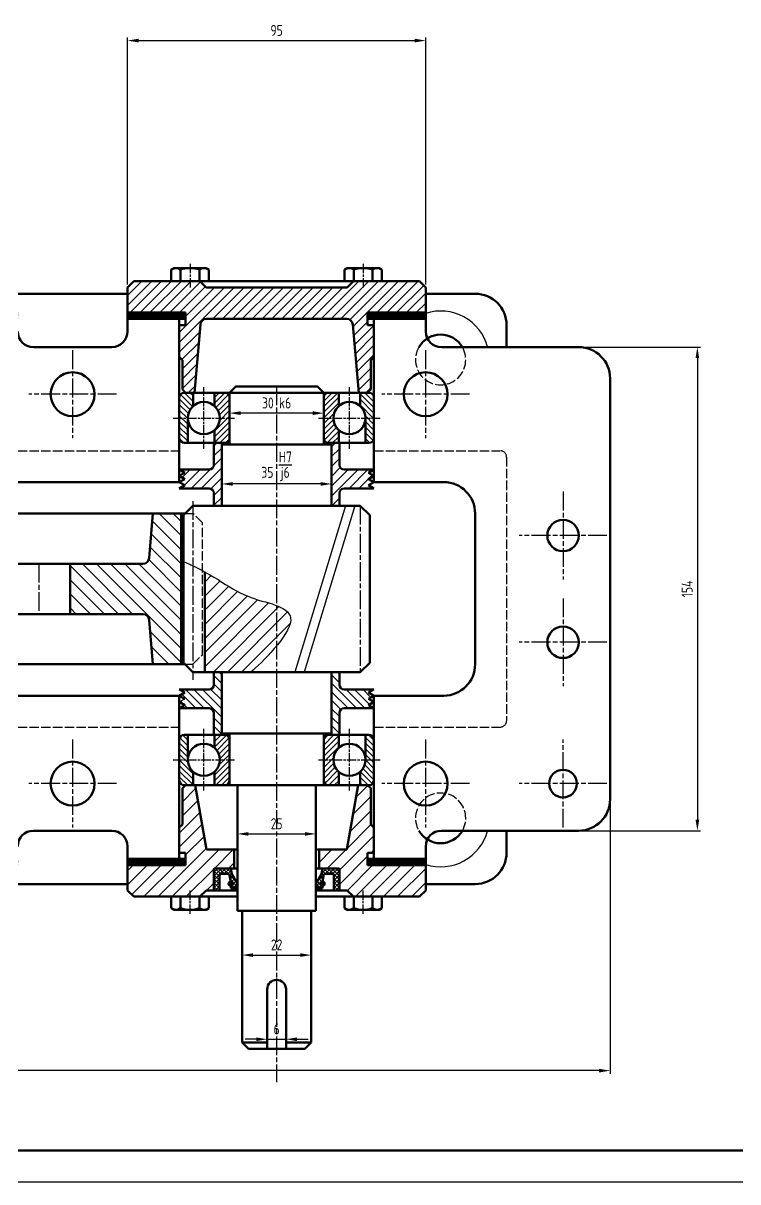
# Model space of a CAD drawing. Header units: millimetres. Extents: x -11122 to -2883, y -3177 to -1688.
# Drawn here: x -9283.4 to -9055.7, y -3176.6 to -2807.6 of the extents above; entities that cross this region are included whole.
import ezdxf

# ---------------------------------------------------------------- set-up
doc = ezdxf.new("R2010")
doc.units = ezdxf.units.MM
doc.header["$LTSCALE"] = 0.5
for name, pattern in [('AM_ISO02W050', [7.5, 6, -1.5]), ('AM_ISO08W050', [18, 12, -1.5, 3, -1.5]), ('AM_ISO08W050x2', [9, 6, -0.75, 1.5, -0.75])]:
    doc.linetypes.add(name, pattern=pattern)
for name, color, linetype, lineweight in [('AM_0', 7, 'Continuous', 50), ('AM_0N', 7, 'Continuous', 50), ('AM_3', 6, 'AM_ISO02W050', 25), ('AM_4', 3, 'Continuous', 25), ('AM_5', 3, 'Continuous', 25), ('AM_7', 4, 'AM_ISO08W050', 25), ('AM_8N', 1, 'Continuous', 25), ('nét chấm gạch', 130, 'AM_ISO08W050x2', 25), ('nét đậm', 7, 'Continuous', 50), ('Đường tâm', 4, 'AM_ISO08W050', 25)]:
    doc.layers.add(name, color=color, linetype=linetype, lineweight=lineweight)
doc.styles.get("Standard").update_dxf_attribs({"font": 'tcvn+7284-2003i.ttf', "width": 0.8, "height": 3.5})
doc.styles.add('TCVN', font='tcvn+7284-2003i.ttf', dxfattribs={"width": 0.8, "height": 3.5})
doc.dimstyles.new('AM_ISO$0', dxfattribs={"dimtxt": 3.5, "dimasz": 3.5, "dimexe": 1, "dimexo": 1, "dimgap": 1.5, "dimtad": 1, "dimdsep": 46, "dimtxsty": 'Standard', "dimcen": 0, "dimclrd": 256, "dimclre": 256, "dimclrt": 130, "dimadec": 0, "dimazin": 2, "dimtp": 0.1, "dimtm": 0.1, "dimtfac": 0.71, "dimtdec": 3, "dimtmove": 0, "dimatfit": 3, "dimfxl": 1, "dimlwd": -1, "dimlwe": -1, "dimarcsym": 1})
pattern_1 = [(45, (-10309.5056, -5506.368), (-2.245064, 2.245064), [])]
pattern_2 = [(135, (-10309.5056, -5506.368), (-0.8980256, -0.8980256), [])]

# ---------------------------------------------------------------- blocks, each defined once
blk = doc.blocks.new('*U35')
at = {"layer": 'nét chấm gạch'}
blk.add_line((0, 1.31), (0, -6.17), dxfattribs=at)
at = {"layer": 'nét đậm'}
for p, q in [((-6, -0.51), (-5.11, 0)), ((0, 0), (-5.11, 0)), ((0, 0), (5.11, 0)), ((6, -0.51), (5.11, 0)), ((-6, -0.51), (-6, -4.2)), ((-3, -0.51), (-3, -4.2)), ((3, -0.51), (3, -4.2)), ((6, -0.51), (6, -4.2)), ((-6, -4.2), (0, -4.2)), ((-2.55, -4.2), (2.55, -4.2)), ((6, -4.2), (0, -4.2))]:
    blk.add_line(p, q, dxfattribs=at)
for centre, radius, start, end in [((0, -9), 9, 90, 109.4712), ((0, -9), 9, 70.5288, 90), ((-4.47, -2.37), 2.37, 51.5018, 120), ((4.47, -2.37), 2.37, 60, 128.4982)]:
    blk.add_arc(centre, radius, start, end, dxfattribs=at)
blk = doc.blocks.new('*U43')
at = {"layer": 'nét chấm gạch'}
blk.add_line((0, 1.31), (0, -6.17), dxfattribs=at)
at = {"layer": 'nét đậm'}
for p, q in [((-6, -0.51), (-5.11, 0)), ((0, 0), (-5.11, 0)), ((0, 0), (5.11, 0)), ((6, -0.51), (5.11, 0)), ((-6, -0.51), (-6, -4.2)), ((-3, -0.51), (-3, -4.2)), ((3, -0.51), (3, -4.2)), ((6, -0.51), (6, -4.2)), ((-6, -4.2), (0, -4.2)), ((-2.55, -4.2), (2.55, -4.2)), ((6, -4.2), (0, -4.2))]:
    blk.add_line(p, q, dxfattribs=at)
for centre, radius, start, end in [((0, -9), 9, 90, 109.4712), ((0, -9), 9, 70.5288, 90), ((-4.47, -2.37), 2.37, 51.5018, 120), ((4.47, -2.37), 2.37, 60, 128.4982)]:
    blk.add_arc(centre, radius, start, end, dxfattribs=at)
blk = doc.blocks.new('*U44')
at = {"layer": 'nét chấm gạch'}
blk.add_line((0, 1.31), (0, -6.17), dxfattribs=at)
at = {"layer": 'nét đậm'}
for p, q in [((-6, -0.51), (-5.11, 0)), ((0, 0), (-5.11, 0)), ((0, 0), (5.11, 0)), ((6, -0.51), (5.11, 0)), ((-6, -0.51), (-6, -4.2)), ((-3, -0.51), (-3, -4.2)), ((3, -0.51), (3, -4.2)), ((6, -0.51), (6, -4.2)), ((-6, -4.2), (0, -4.2)), ((-2.55, -4.2), (2.55, -4.2)), ((6, -4.2), (0, -4.2))]:
    blk.add_line(p, q, dxfattribs=at)
for centre, radius, start, end in [((0, -9), 9, 90, 109.4712), ((0, -9), 9, 70.5288, 90), ((-4.47, -2.37), 2.37, 51.5018, 120), ((4.47, -2.37), 2.37, 60, 128.4982)]:
    blk.add_arc(centre, radius, start, end, dxfattribs=at)
blk = doc.blocks.new('*U36')
at = {"layer": 'nét chấm gạch'}
blk.add_line((0, 1.31), (0, -6.17), dxfattribs=at)
at = {"layer": 'nét đậm'}
for p, q in [((-6, -0.51), (-5.11, 0)), ((0, 0), (-5.11, 0)), ((0, 0), (5.11, 0)), ((6, -0.51), (5.11, 0)), ((-6, -0.51), (-6, -4.2)), ((-3, -0.51), (-3, -4.2)), ((3, -0.51), (3, -4.2)), ((6, -0.51), (6, -4.2)), ((-6, -4.2), (0, -4.2)), ((-2.55, -4.2), (2.55, -4.2)), ((6, -4.2), (0, -4.2))]:
    blk.add_line(p, q, dxfattribs=at)
for centre, radius, start, end in [((0, -9), 9, 90, 109.4712), ((0, -9), 9, 70.5288, 90), ((-4.47, -2.37), 2.37, 51.5018, 120), ((4.47, -2.37), 2.37, 60, 128.4982)]:
    blk.add_arc(centre, radius, start, end, dxfattribs=at)
blk = doc.blocks.new('*D49')
at = {"layer": 'AM_5', "linetype": 'ByBlock', "transparency": 16777216}
for p, q in [((-9105.4, -2910.76), (-9067.6, -2910.76)), ((-9068.6, -2914.26), (-9068.6, -3061.26)), ((-9105.4, -3064.76), (-9067.6, -3064.76))]:
    blk.add_line(p, q, dxfattribs=at)
at = {"layer": 'AM_5', "transparency": 16777216}
for points in [[(-9069.18, -2914.26), (-9068.02, -2914.26), (-9068.6, -2910.76)], [(-9069.18, -3061.26), (-9068.02, -3061.26), (-9068.6, -3064.76)]]:
    blk.add_solid(points, dxfattribs=at)
at = {"layer": 'AM_5', "color": 3, "transparency": 16777216, "insert": (-9071.85, -2987.76), "char_height": 3.5, "attachment_point": 5, "rotation": 90, "style": 'TCVN'}
blk.add_mtext('154', dxfattribs=at)
blk = doc.blocks.new('*D50')
at = {"layer": 'AM_5', "linetype": 'ByBlock', "transparency": 16777216}
for p, q in [((-9554.49, -3055.76), (-9554.49, -3142.18)), ((-9096.4, -3055.76), (-9096.4, -3142.18)), ((-9099.9, -3141.18), (-9550.99, -3141.18))]:
    blk.add_line(p, q, dxfattribs=at)
at = {"layer": 'AM_5', "transparency": 16777216}
for points in [[(-9550.99, -3140.6), (-9550.99, -3141.77), (-9554.49, -3141.18)], [(-9099.9, -3140.6), (-9099.9, -3141.77), (-9096.4, -3141.18)]]:
    blk.add_solid(points, dxfattribs=at)
at = {"layer": 'AM_5', "color": 3, "transparency": 16777216, "insert": (-9325.45, -3137.93), "char_height": 3.5, "attachment_point": 5, "style": 'TCVN'}
blk.add_mtext('458', dxfattribs=at)
blk = doc.blocks.new('*D52')
at = {"layer": 'AM_5', "linetype": 'ByBlock', "transparency": 16777216}
for p, q in [((-9250.15, -2890.76), (-9250.15, -2812.13)), ((-9246.65, -2813.13), (-9158.65, -2813.13)), ((-9155.15, -2890.76), (-9155.15, -2812.13))]:
    blk.add_line(p, q, dxfattribs=at)
at = {"layer": 'AM_5', "transparency": 16777216}
for points in [[(-9246.65, -2812.54), (-9246.65, -2813.71), (-9250.15, -2813.13)], [(-9158.65, -2812.54), (-9158.65, -2813.71), (-9155.15, -2813.13)]]:
    blk.add_solid(points, dxfattribs=at)
at = {"layer": 'AM_5', "color": 3, "transparency": 16777216, "insert": (-9202.65, -2809.88), "char_height": 3.5, "attachment_point": 5, "style": 'TCVN'}
blk.add_mtext('95', dxfattribs=at)
blk = doc.blocks.new('*D67')
at = {"layer": 'AM_5', "linetype": 'ByBlock', "transparency": 16777216}
for p, q in [((-9217.65, -2931.51), (-9217.65, -2930.78)), ((-9191.15, -2931.78), (-9214.15, -2931.78)), ((-9187.65, -2931.51), (-9187.65, -2930.78))]:
    blk.add_line(p, q, dxfattribs=at)
at = {"layer": 'AM_5', "transparency": 16777216}
for points in [[(-9214.15, -2931.19), (-9214.15, -2932.36), (-9217.65, -2931.78)], [(-9191.15, -2931.19), (-9191.15, -2932.36), (-9187.65, -2931.78)]]:
    blk.add_solid(points, dxfattribs=at)
at = {"layer": 'AM_5', "color": 3, "transparency": 16777216, "insert": (-9202.65, -2928.53), "char_height": 3.5, "attachment_point": 5, "style": 'TCVN'}
blk.add_mtext('30{}{\\C130; k6}', dxfattribs=at)
blk = doc.blocks.new('*D68')
at = {"layer": 'AM_5', "linetype": 'ByBlock', "transparency": 16777216}
for p, q in [((-9220.15, -2952.26), (-9220.15, -2955.33)), ((-9188.65, -2954.33), (-9216.65, -2954.33)), ((-9185.15, -2952.26), (-9185.15, -2955.33))]:
    blk.add_line(p, q, dxfattribs=at)
at = {"layer": 'AM_5', "transparency": 16777216}
for points in [[(-9216.65, -2953.74), (-9216.65, -2954.91), (-9220.15, -2954.33)], [(-9188.65, -2953.74), (-9188.65, -2954.91), (-9185.15, -2954.33)]]:
    blk.add_solid(points, dxfattribs=at)
at = {"layer": 'AM_5', "color": 3, "transparency": 16777216, "insert": (-9202.65, -2948.19), "char_height": 3.5, "attachment_point": 5, "style": 'TCVN'}
blk.add_mtext('35{}{\\C130; \\SH7/j6;}', dxfattribs=at)
blk = doc.blocks.new('*D69')
at = {"layer": 'AM_5', "linetype": 'ByBlock', "transparency": 16777216}
for p, q in [((-9211.65, -3065.79), (-9193.65, -3065.79)), ((-9215.15, -3066.63), (-9215.15, -3066.79)), ((-9190.15, -3066.63), (-9190.15, -3066.79))]:
    blk.add_line(p, q, dxfattribs=at)
at = {"layer": 'AM_5', "transparency": 16777216}
for points in [[(-9211.65, -3065.21), (-9211.65, -3066.37), (-9215.15, -3065.79)], [(-9193.65, -3065.21), (-9193.65, -3066.37), (-9190.15, -3065.79)]]:
    blk.add_solid(points, dxfattribs=at)
at = {"layer": 'AM_5', "color": 3, "transparency": 16777216, "insert": (-9202.65, -3062.54), "char_height": 3.5, "attachment_point": 5, "style": 'TCVN'}
blk.add_mtext('\\A1;25', dxfattribs=at)
blk = doc.blocks.new('*D70')
at = {"layer": 'AM_5', "linetype": 'ByBlock', "transparency": 16777216}
for p, q in [((-9213.65, -3106.08), (-9213.65, -3103.38)), ((-9210.15, -3104.38), (-9195.15, -3104.38)), ((-9191.65, -3106.08), (-9191.65, -3103.38))]:
    blk.add_line(p, q, dxfattribs=at)
at = {"layer": 'AM_5', "transparency": 16777216}
for points in [[(-9210.15, -3103.8), (-9210.15, -3104.97), (-9213.65, -3104.38)], [(-9195.15, -3103.8), (-9195.15, -3104.97), (-9191.65, -3104.38)]]:
    blk.add_solid(points, dxfattribs=at)
at = {"layer": 'AM_5', "color": 3, "transparency": 16777216, "insert": (-9202.65, -3101.13), "char_height": 3.5, "attachment_point": 5, "style": 'TCVN'}
blk.add_mtext('22', dxfattribs=at)
blk = doc.blocks.new('*D71')
at = {"layer": 'AM_5', "linetype": 'ByBlock', "transparency": 16777216}
for p, q in [((-9205.65, -3125.76), (-9205.65, -3132.18)), ((-9199.65, -3125.76), (-9199.65, -3132.18)), ((-9209.15, -3131.18), (-9212.65, -3131.18)), ((-9205.65, -3131.18), (-9199.65, -3131.18)), ((-9196.15, -3131.18), (-9192.65, -3131.18))]:
    blk.add_line(p, q, dxfattribs=at)
at = {"layer": 'AM_5', "transparency": 16777216}
for points in [[(-9209.15, -3130.6), (-9209.15, -3131.77), (-9205.65, -3131.18)], [(-9196.15, -3130.6), (-9196.15, -3131.77), (-9199.65, -3131.18)]]:
    blk.add_solid(points, dxfattribs=at)
at = {"layer": 'AM_5', "color": 3, "transparency": 16777216, "insert": (-9202.65, -3127.93), "char_height": 3.5, "attachment_point": 5, "style": 'TCVN'}
blk.add_mtext('6', dxfattribs=at)

msp = doc.modelspace()

# ---------------------------------------------------------------- hatches: boundary and pattern name
at = {"layer": 'AM_7'}
h = msp.add_hatch(dxfattribs=at)
h.set_pattern_fill('ANSI31', color=256, scale=0.7)
h.set_pattern_definition([(45, (-10309.5056, -5506.368), (-1.5715448, 1.5715448), [])])
h.paths.add_polyline_path([(-9220.15, -2941.26), (-9222.65, -2941.26), (-9222.65, -2948.26, -0.414214), (-9224.15, -2949.76), (-9233.65, -2949.76), (-9231.92, -2950.76), (-9233.65, -2951.76), (-9231.92, -2952.76), (-9233.65, -2953.76), (-9231.92, -2954.76), (-9233.65, -2955.76), (-9224.15, -2955.76, -0.414214), (-9222.65, -2957.26), (-9222.65, -2961.26), (-9220.15, -2961.26)])
h.paths.add_polyline_path([(-9171.65, -2951.76), (-9173.39, -2950.76), (-9171.65, -2949.76), (-9181.15, -2949.76, -0.414214), (-9182.65, -2948.26), (-9182.65, -2941.26), (-9185.15, -2941.26), (-9185.15, -2961.26), (-9182.65, -2961.26), (-9182.65, -2957.26, -0.414214), (-9181.15, -2955.76), (-9171.65, -2955.76), (-9173.39, -2954.76), (-9171.65, -2953.76), (-9173.39, -2952.76)])
h.paths.add_polyline_path([(-9172.65, -2914.88), (-9171.65, -2913.88), (-9171.65, -2903.76), (-9173.65, -2903.76), (-9173.65, -2899.76), (-9155.15, -2899.76), (-9155.15, -2891.76), (-9157.15, -2889.76), (-9178.15, -2889.76), (-9180.15, -2891.76), (-9225.15, -2891.76), (-9227.15, -2889.76), (-9248.15, -2889.76), (-9250.15, -2891.76), (-9250.15, -2899.76), (-9231.65, -2899.76), (-9231.65, -2903.76), (-9233.65, -2903.76), (-9233.65, -2913.88), (-9232.65, -2914.88), (-9232.65, -2924.26), (-9231.65, -2925.26), (-9228.84, -2925.26), (-9226.95, -2903.58, -0.388879), (-9224.96, -2901.76), (-9180.35, -2901.76, -0.388879), (-9178.36, -2903.58), (-9176.47, -2925.26), (-9173.65, -2925.26), (-9172.65, -2924.26)])
h = msp.add_hatch(dxfattribs=at)
h.set_pattern_fill('ANSI37', color=256, scale=0.1)
h.set_pattern_definition([(45, (-9607.3794, -3672.39348), (-0.2245064, 0.2245064), []), (135, (-9607.3794, -3672.39348), (-0.2245064, -0.2245064), [])])
h.paths.add_polyline_path([(-9440.15, -3075.76), (-9417.65, -3075.76), (-9417.65, -3073.76), (-9440.15, -3073.76)])
h.paths.add_polyline_path([(-9417.65, -3075.76), (-9415.65, -3075.76), (-9415.65, -3073.76), (-9417.65, -3073.76)])
h.paths.add_polyline_path([(-9307.65, -3075.76), (-9285.15, -3075.76), (-9285.15, -3073.76), (-9307.65, -3073.76)])
h.paths.add_polyline_path([(-9309.65, -3075.76), (-9307.65, -3075.76), (-9307.65, -3073.76), (-9309.65, -3073.76)])
h.paths.add_polyline_path([(-9171.65, -3075.76), (-9155.15, -3075.76), (-9155.15, -3073.76), (-9171.65, -3073.76)])
h.paths.add_polyline_path([(-9173.65, -3075.76), (-9171.65, -3075.76), (-9171.65, -3073.76), (-9173.65, -3073.76)])
h.paths.add_polyline_path([(-9250.15, -3075.76), (-9233.65, -3075.76), (-9233.65, -3073.76), (-9250.15, -3073.76)])
h.paths.add_polyline_path([(-9233.65, -3075.76), (-9231.65, -3075.76), (-9231.65, -3073.76), (-9233.65, -3073.76)])
h.paths.add_polyline_path([(-9173.65, -2901.76), (-9155.15, -2901.76), (-9155.15, -2899.76), (-9173.65, -2899.76)])
h.paths.add_polyline_path([(-9250.15, -2901.76), (-9231.65, -2901.76), (-9231.65, -2899.76), (-9250.15, -2899.76)])
h.paths.add_polyline_path([(-9440.15, -2901.76), (-9417.65, -2901.76), (-9417.65, -2899.76), (-9440.15, -2899.76)])
h.paths.add_polyline_path([(-9417.65, -2901.76), (-9415.65, -2901.76), (-9415.65, -2899.76), (-9417.65, -2899.76)])
h.paths.add_polyline_path([(-9309.65, -2901.76), (-9307.65, -2901.76), (-9307.65, -2899.76), (-9309.65, -2899.76)])
h.paths.add_polyline_path([(-9307.65, -2901.76), (-9285.15, -2901.76), (-9285.15, -2899.76), (-9307.65, -2899.76)])
at = {"layer": 'AM_7', "lineweight": 25}
h = msp.add_hatch(dxfattribs=at)
h.set_pattern_fill('ANSI31', color=256, scale=0.4, angle=90)
h.set_pattern_definition(pattern_2)
h.paths.add_polyline_path([(-9171.65, -2926.76, 0.414214), (-9173.15, -2925.26), (-9176.06, -2925.26), (-9176.06, -2929.51, -0.2145), (-9174.34, -2933.34), (-9174.34, -2941.26), (-9173.15, -2941.26, 0.414214), (-9171.65, -2939.76)])
h.paths.add_polyline_path([(-9229.25, -2929.51), (-9229.25, -2925.26), (-9231.65, -2925.26), (-9232.15, -2925.26, 0.414214), (-9233.65, -2926.76), (-9233.65, -2939.76, 0.414214), (-9232.15, -2941.26), (-9230.97, -2941.26), (-9230.97, -2933.34, -0.2145)])
h = msp.add_hatch(dxfattribs=at)
h.set_pattern_fill('ANSI31', color=256, scale=0.4)
h.set_pattern_definition([(45, (-10309.5056, -5506.368), (-0.8980256, 0.8980256), [])])
h.paths.add_polyline_path([(-9217.65, -2926.76, 0.414214), (-9219.15, -2925.26), (-9222.45, -2925.26), (-9222.45, -2929.51, -0.2145), (-9220.73, -2933.34, -0.2145), (-9222.45, -2937.17), (-9222.45, -2941.26), (-9219.15, -2941.26, 0.414214), (-9217.65, -2939.76)])
h.paths.add_polyline_path([(-9182.85, -2925.26), (-9186.15, -2925.26, 0.414214), (-9187.65, -2926.76), (-9187.65, -2939.76, 0.414214), (-9186.15, -2941.26), (-9182.85, -2941.26), (-9182.85, -2937.17, -0.2145), (-9184.58, -2933.34, -0.2145), (-9182.85, -2929.51)])
h.paths.add_polyline_path([(-9182.85, -3038.34), (-9182.85, -3034.26), (-9186.15, -3034.26, 0.414214), (-9187.65, -3035.76), (-9187.65, -3048.76, 0.414214), (-9186.15, -3050.26), (-9182.85, -3050.26), (-9182.85, -3046, -0.2145), (-9184.58, -3042.17, -0.2145)])
h.paths.add_polyline_path([(-9222.45, -3034.26), (-9222.45, -3038.34, -0.2145), (-9220.73, -3042.17, -0.2145), (-9222.45, -3046), (-9222.45, -3050.26), (-9219.15, -3050.26, 0.414214), (-9217.65, -3048.76), (-9217.65, -3035.76, 0.414214), (-9219.15, -3034.26)])
at = {"layer": 'AM_7'}
h = msp.add_hatch(dxfattribs=at)
h.set_pattern_fill('ANSI31', color=256, angle=270)
h.set_pattern_definition([(315, (-9507.4938, -5543.1216), (2.245064, 2.245064), [])])
h.paths.add_polyline_path([(-9288.44, -2979.76), (-9311.58, -2979.76, -0.388879), (-9313.57, -2977.93), (-9314.65, -2965.58, 0.388879), (-9316.65, -2963.76), (-9330.65, -2963.76), (-9332.65, -2965.76), (-9332.65, -3009.76), (-9330.65, -3011.76), (-9325.15, -3011.76), (-9316.65, -3011.76, 0.388879), (-9314.65, -3009.93), (-9313.57, -2997.58, -0.388879), (-9311.58, -2995.76), (-9288.44, -2995.76)])
h.paths.add_polyline_path([(-9233.07, -2963.76), (-9242.07, -2963.76), (-9243.31, -2977.93, -0.388879), (-9245.3, -2979.76), (-9268.44, -2979.76), (-9268.44, -2995.76), (-9245.3, -2995.76, -0.388879), (-9243.31, -2997.58), (-9242.07, -3011.76), (-9233.07, -3011.76)])
h.paths.add_polyline_path([(-9392.65, -2965.76), (-9394.65, -2963.76), (-9397.65, -2963.76), (-9408.66, -2963.76, 0.388879), (-9410.65, -2965.58), (-9411.74, -2977.93, -0.388879), (-9413.73, -2979.76), (-9436.87, -2979.76), (-9436.87, -2995.76), (-9413.73, -2995.76, -0.388879), (-9411.74, -2997.58), (-9410.65, -3009.93, 0.388879), (-9408.66, -3011.76), (-9394.65, -3011.76), (-9392.65, -3009.76)])
h.paths.add_polyline_path([(-9487.24, -2963.76), (-9492.24, -2963.76), (-9492.24, -3011.76), (-9483.24, -3011.76), (-9482, -2997.58, -0.388879), (-9480.01, -2995.76), (-9477.45, -2995.76)])
h.paths.add_polyline_path([(-9456.87, -2979.76), (-9479.35, -2979.76), (-9474.45, -2995.76), (-9456.87, -2995.76)])
h.paths.add_polyline_path([(-9479.35, -2979.76), (-9480.01, -2979.76, -0.388879), (-9482, -2977.93), (-9482.84, -2968.34), (-9484.24, -2963.76), (-9487.24, -2963.76), (-9477.45, -2995.76), (-9474.45, -2995.76)])
h = msp.add_hatch(dxfattribs=at)
h.set_pattern_fill('ANSI31', color=256)
h.set_pattern_definition(pattern_1)
edge = h.paths.add_edge_path()
edge.add_line((-9225.57, -3014.26), (-9210.86, -3014.26))
edge.add_spline(control_points=[(-9210.86, -3014.26), (-9207.49, -3011.41), (-9190.1, -2994.24), (-9212.38, -2991.71), (-9219.52, -2985.64), (-9225.57, -2982.33)], knot_values=[4.621119, 4.621119, 4.621119, 4.621119, 19.822603, 34.099516, 48.466243, 48.466243, 48.466243, 48.466243], degree=3, periodic=0)
edge.add_line((-9225.57, -2982.33), (-9225.57, -3014.26))
at = {"layer": 'AM_7', "lineweight": 25}
h = msp.add_hatch(dxfattribs=at)
h.set_pattern_fill('ANSI31', color=256, scale=0.6, angle=90)
h.set_pattern_definition([(135, (-9507.4938, -5543.1216), (-1.3470384, -1.3470384), [])])
h.paths.add_polyline_path([(-9224.15, -3019.76, 0.414214), (-9222.65, -3018.26), (-9222.65, -3014.26), (-9220.15, -3014.26), (-9220.15, -3034.26), (-9222.65, -3034.26), (-9222.65, -3027.26, 0.414214), (-9224.15, -3025.76), (-9233.65, -3025.76), (-9231.92, -3024.76), (-9233.65, -3023.76), (-9231.92, -3022.76), (-9233.65, -3021.76), (-9231.92, -3020.76), (-9233.65, -3019.76)])
h.paths.add_polyline_path([(-9181.15, -3025.76, 0.414214), (-9182.65, -3027.26), (-9182.65, -3034.26), (-9185.15, -3034.26), (-9185.15, -3014.26), (-9182.65, -3014.26), (-9182.65, -3018.26, 0.414214), (-9181.15, -3019.76), (-9171.65, -3019.76), (-9173.39, -3020.76), (-9171.65, -3021.76), (-9173.39, -3022.76), (-9171.65, -3023.76), (-9173.39, -3024.76), (-9171.65, -3025.76)])
h = msp.add_hatch(dxfattribs=at)
h.set_pattern_fill('ANSI31', color=256, scale=0.4, angle=90)
h.set_pattern_definition(pattern_2)
h.paths.add_polyline_path([(-9230.97, -3042.17), (-9230.97, -3034.26), (-9232.15, -3034.26, 0.414214), (-9233.65, -3035.76), (-9233.65, -3048.76, 0.414214), (-9232.15, -3050.26), (-9229.25, -3050.26), (-9229.25, -3046, -0.2145)])
h.paths.add_polyline_path([(-9171.65, -3035.76, 0.414214), (-9173.15, -3034.26), (-9174.34, -3034.26), (-9174.34, -3042.17, -0.2145), (-9176.06, -3046), (-9176.06, -3050.26), (-9173.65, -3050.26), (-9173.15, -3050.26, 0.414214), (-9171.65, -3048.76)])
h = msp.add_hatch(dxfattribs=at)
h.set_pattern_fill('ANSI31', color=256)
h.set_pattern_definition(pattern_1)
h.paths.add_polyline_path([(-9222.65, -3076.76), (-9216.15, -3076.76), (-9216.15, -3070.76), (-9225.04, -3070.76), (-9228.65, -3050.26), (-9231.65, -3050.26), (-9232.65, -3051.26), (-9232.65, -3062.76), (-9233.65, -3063.76), (-9233.65, -3071.76), (-9231.65, -3071.76), (-9231.65, -3075.76), (-9250.15, -3075.76), (-9250.15, -3083.76), (-9248.15, -3085.76), (-9227.15, -3085.76), (-9225.15, -3083.76), (-9222.65, -3083.76)])
h.paths.add_polyline_path([(-9182.65, -3076.76), (-9182.65, -3083.76), (-9180.15, -3083.76), (-9178.15, -3085.76), (-9175.08, -3085.76), (-9169.08, -3085.76), (-9157.15, -3085.76), (-9155.15, -3083.76), (-9155.15, -3075.76), (-9173.65, -3075.76), (-9173.65, -3071.76), (-9171.65, -3071.76), (-9171.65, -3063.76), (-9172.65, -3062.76), (-9172.65, -3051.26), (-9173.65, -3050.26), (-9176.65, -3050.26), (-9180.27, -3070.76), (-9189.15, -3070.76), (-9189.15, -3076.76)])

# ---------------------------------------------------------------- linework, layer by layer
for p, q in [((-9220.15, -2941.26), (-9220.15, -2961.26)), ((-9187.65, -2941.26), (-9182.65, -2941.26)), ((-9185.15, -2941.26), (-9185.15, -2961.26)), ((-9222.65, -2961.26), (-9222.65, -2961.26)), ((-9222.65, -2961.26), (-9182.65, -2961.26)), ((-9182.65, -2961.26), (-9182.65, -2961.26)), ((-9314.81, -3011.76), (-9231.82, -3011.76)), ((-9222.65, -3014.26), (-9222.65, -3014.26)), ((-9182.65, -3014.26), (-9222.65, -3014.26)), ((-9220.15, -3034.26), (-9220.15, -3014.26)), ((-9185.15, -3034.26), (-9185.15, -3014.26)), ((-9182.65, -3014.26), (-9182.65, -3014.26)), ((-9233.65, -3023.76), (-9231.92, -3022.76)), ((-9217.65, -3034.26), (-9222.65, -3034.26)), ((-9182.65, -3034.26), (-9187.65, -3034.26)), ((-9201.65, -3050.26), (-9199.12, -3050.26)), ((-9231.65, -3073.76), (-9250.15, -3073.76)), ((-9215.15, -3070.76), (-9215.15, -3073.76)), ((-9173.65, -3073.76), (-9155.15, -3073.76))]:
    msp.add_line(p, q)
at = {"layer": 'AM_0'}
for p, q in [((-9250.15, -2891.76), (-9248.15, -2889.76)), ((-9250.15, -2891.76), (-9250.15, -2901.76)), ((-9248.15, -2889.76), (-9157.15, -2889.76)), ((-9227.15, -2889.76), (-9225.15, -2891.76)), ((-9225.15, -2891.76), (-9180.15, -2891.76)), ((-9178.15, -2889.76), (-9180.15, -2891.76)), ((-9155.15, -2891.76), (-9157.15, -2889.76)), ((-9155.15, -2891.76), (-9155.15, -2901.76)), ((-9285.15, -2893.76), (-9250.15, -2893.76)), ((-9155.15, -2893.76), (-9139.4, -2893.76)), ((-9250.15, -2899.76), (-9231.65, -2899.76)), ((-9231.65, -2899.76), (-9231.65, -2903.76)), ((-9155.15, -2899.76), (-9173.65, -2899.76)), ((-9173.65, -2899.76), (-9173.65, -2903.76)), ((-9250.15, -2901.76), (-9250.15, -2905.76)), ((-9231.65, -2901.76), (-9250.15, -2901.76)), ((-9250.15, -2901.76), (-9231.65, -2901.76)), ((-9233.65, -2953.76), (-9233.65, -2901.76)), ((-9233.65, -2901.76), (-9233.65, -2913.88)), ((-9231.65, -2903.76), (-9233.65, -2903.76)), ((-9228.84, -2925.26), (-9226.95, -2903.58)), ((-9180.35, -2901.76), (-9224.96, -2901.76)), ((-9224.96, -2901.76), (-9180.35, -2901.76)), ((-9176.47, -2925.26), (-9178.36, -2903.58)), ((-9173.65, -2901.76), (-9155.15, -2901.76)), ((-9173.65, -2901.76), (-9155.15, -2901.76)), ((-9173.65, -2903.76), (-9171.65, -2903.76)), ((-9171.65, -2953.76), (-9171.65, -2901.76)), ((-9171.65, -2901.76), (-9171.65, -2913.88)), ((-9155.15, -2901.76), (-9155.15, -2905.76)), ((-9129.4, -2903.76), (-9129.4, -2910.76)), ((-9280.15, -2910.76), (-9255.15, -2910.76)), ((-9150.15, -2910.76), (-9106.4, -2910.76)), ((-9233.65, -2913.88), (-9232.65, -2914.88)), ((-9232.65, -2914.88), (-9232.65, -2924.26)), ((-9171.65, -2913.88), (-9172.65, -2914.88)), ((-9172.65, -2914.88), (-9172.65, -2924.26)), ((-9096.4, -3054.76), (-9096.4, -2920.76)), ((-9232.65, -2924.26), (-9231.65, -2925.26)), ((-9232.15, -2925.26), (-9219.15, -2925.26)), ((-9231.65, -2925.26), (-9228.84, -2925.26)), ((-9229.25, -2925.26), (-9229.25, -2929.51)), ((-9222.45, -2925.26), (-9222.45, -2929.51)), ((-9182.85, -2925.26), (-9222.45, -2925.26)), ((-9217.65, -2925.26), (-9187.65, -2925.26)), ((-9173.15, -2925.26), (-9186.15, -2925.26)), ((-9182.85, -2925.26), (-9182.85, -2929.51)), ((-9173.65, -2925.26), (-9176.47, -2925.26)), ((-9176.06, -2925.26), (-9176.06, -2929.51)), ((-9172.65, -2924.26), (-9173.65, -2925.26)), ((-9233.65, -2926.76), (-9233.65, -2939.76)), ((-9217.65, -2926.76), (-9217.65, -2941.76)), ((-9187.65, -2926.76), (-9187.65, -2941.76)), ((-9171.65, -2926.76), (-9171.65, -2939.76)), ((-9230.97, -2933.34), (-9230.97, -2941.26)), ((-9174.34, -2933.34), (-9174.34, -2941.26)), ((-9222.45, -2937.17), (-9222.45, -2941.26)), ((-9182.85, -2937.17), (-9182.85, -2941.26)), ((-9232.15, -2941.26), (-9219.15, -2941.26)), ((-9222.65, -2941.26), (-9222.65, -2948.26)), ((-9222.65, -2941.26), (-9217.65, -2941.26)), ((-9219.15, -2941.26), (-9222.45, -2941.26)), ((-9219.15, -2941.26), (-9220.15, -2941.26)), ((-9220.15, -2941.26), (-9220.15, -2961.26)), ((-9220.15, -2941.76), (-9185.15, -2941.76)), ((-9187.65, -2941.26), (-9185.15, -2941.26)), ((-9182.85, -2941.26), (-9187.65, -2941.26)), ((-9173.15, -2941.26), (-9186.15, -2941.26)), ((-9185.15, -2941.26), (-9185.15, -2961.26)), ((-9182.65, -2941.26), (-9182.65, -2948.26)), ((-9233.65, -2949.76), (-9224.15, -2949.76)), ((-9233.65, -2949.76), (-9231.92, -2950.76)), ((-9231.92, -2950.76), (-9233.65, -2951.76)), ((-9233.65, -2951.76), (-9231.92, -2952.76)), ((-9171.65, -2949.76), (-9181.15, -2949.76)), ((-9171.65, -2949.76), (-9173.39, -2950.76)), ((-9173.39, -2950.76), (-9171.65, -2951.76)), ((-9171.65, -2951.76), (-9173.39, -2952.76)), ((-9307.65, -2953.76), (-9233.65, -2953.76)), ((-9231.92, -2952.76), (-9233.65, -2953.76)), ((-9233.65, -2953.76), (-9231.92, -2954.76)), ((-9231.92, -2954.76), (-9233.65, -2955.76)), ((-9233.65, -2955.76), (-9224.15, -2955.76)), ((-9171.65, -2955.76), (-9181.15, -2955.76)), ((-9173.39, -2952.76), (-9171.65, -2953.76)), ((-9171.65, -2953.76), (-9173.39, -2954.76)), ((-9173.39, -2954.76), (-9171.65, -2955.76)), ((-9171.65, -2953.76), (-9149.4, -2953.76)), ((-9222.65, -2957.26), (-9222.65, -2961.26)), ((-9182.65, -2957.26), (-9182.65, -2961.26)), ((-9220.15, -2961.26), (-9222.65, -2961.26)), ((-9220.15, -2961.26), (-9202.65, -2961.26)), ((-9185.15, -2961.26), (-9202.65, -2961.26)), ((-9185.15, -2961.26), (-9182.65, -2961.26)), ((-9231.82, -2963.76), (-9314.81, -2963.76)), ((-9243.31, -2977.93), (-9242.07, -2963.76)), ((-9233.07, -2963.76), (-9233.07, -3011.76)), ((-9139.4, -2963.76), (-9139.4, -3011.76)), ((-9311.58, -2979.76), (-9245.3, -2979.76)), ((-9268.44, -2979.76), (-9268.44, -2995.76)), ((-9225.57, -2982.33), (-9225.57, -3014.26)), ((-9311.58, -2995.76), (-9245.3, -2995.76)), ((-9243.31, -2997.58), (-9242.07, -3011.76)), ((-9231.82, -3011.76), (-9316.65, -3011.76)), ((-9220.15, -3014.26), (-9222.65, -3014.26)), ((-9222.65, -3018.26), (-9222.65, -3014.26)), ((-9220.15, -3014.26), (-9220.15, -3034.26)), ((-9220.15, -3014.26), (-9202.65, -3014.26)), ((-9185.15, -3014.26), (-9202.65, -3014.26)), ((-9185.15, -3014.26), (-9185.15, -3034.26)), ((-9185.15, -3014.26), (-9182.65, -3014.26)), ((-9182.65, -3018.26), (-9182.65, -3014.26)), ((-9307.65, -3021.76), (-9233.65, -3021.76)), ((-9231.92, -3020.76), (-9233.65, -3019.76)), ((-9233.65, -3019.76), (-9224.15, -3019.76)), ((-9233.65, -3021.76), (-9231.92, -3020.76)), ((-9231.92, -3022.76), (-9233.65, -3021.76)), ((-9233.65, -3021.76), (-9233.65, -3073.76)), ((-9171.65, -3019.76), (-9181.15, -3019.76)), ((-9173.39, -3020.76), (-9171.65, -3019.76)), ((-9171.65, -3021.76), (-9173.39, -3020.76)), ((-9173.39, -3022.76), (-9171.65, -3021.76)), ((-9171.65, -3021.76), (-9149.4, -3021.76)), ((-9171.65, -3035.76), (-9171.65, -3021.76)), ((-9171.65, -3021.76), (-9171.65, -3073.76)), ((-9231.92, -3024.76), (-9233.65, -3023.76)), ((-9233.65, -3025.76), (-9231.92, -3024.76)), ((-9233.65, -3025.76), (-9224.15, -3025.76)), ((-9171.65, -3025.76), (-9181.15, -3025.76)), ((-9171.65, -3023.76), (-9173.39, -3022.76)), ((-9173.39, -3024.76), (-9171.65, -3023.76)), ((-9171.65, -3025.76), (-9173.39, -3024.76)), ((-9222.65, -3034.26), (-9222.65, -3027.26)), ((-9182.65, -3034.26), (-9182.65, -3027.26)), ((-9233.65, -3048.76), (-9233.65, -3035.76)), ((-9232.15, -3034.26), (-9219.15, -3034.26)), ((-9230.97, -3042.17), (-9230.97, -3034.26)), ((-9222.45, -3038.34), (-9222.45, -3034.26)), ((-9222.45, -3034.26), (-9217.65, -3034.26)), ((-9185.15, -3033.76), (-9220.15, -3033.76)), ((-9220.15, -3034.26), (-9217.65, -3034.26)), ((-9217.65, -3048.76), (-9217.65, -3035.76)), ((-9185.15, -3034.26), (-9187.65, -3034.26)), ((-9187.65, -3034.26), (-9182.85, -3034.26)), ((-9187.65, -3048.76), (-9187.65, -3035.76)), ((-9173.15, -3034.26), (-9186.15, -3034.26)), ((-9182.85, -3038.34), (-9182.85, -3034.26)), ((-9174.34, -3042.17), (-9174.34, -3034.26)), ((-9171.65, -3048.76), (-9171.65, -3035.76)), ((-9229.25, -3050.26), (-9229.25, -3046)), ((-9222.45, -3050.26), (-9222.45, -3046)), ((-9182.85, -3050.26), (-9182.85, -3046)), ((-9176.06, -3050.26), (-9176.06, -3046)), ((-9232.65, -3051.26), (-9231.65, -3050.26)), ((-9232.65, -3062.76), (-9232.65, -3051.26)), ((-9232.15, -3050.26), (-9219.15, -3050.26)), ((-9231.65, -3050.26), (-9228.65, -3050.26)), ((-9228.65, -3050.26), (-9225.04, -3070.76)), ((-9222.45, -3050.26), (-9182.85, -3050.26)), ((-9202.65, -3050.26), (-9215.15, -3050.26)), ((-9215.15, -3050.26), (-9215.15, -3090.26)), ((-9202.65, -3050.26), (-9190.15, -3050.26)), ((-9190.15, -3050.26), (-9190.15, -3090.26)), ((-9173.15, -3050.26), (-9186.15, -3050.26)), ((-9176.65, -3050.26), (-9180.27, -3070.76)), ((-9173.65, -3050.26), (-9176.65, -3050.26)), ((-9172.65, -3051.26), (-9173.65, -3050.26)), ((-9172.65, -3062.76), (-9172.65, -3051.26)), ((-9233.65, -3063.76), (-9232.65, -3062.76)), ((-9171.65, -3063.76), (-9172.65, -3062.76)), ((-9280.15, -3064.76), (-9255.15, -3064.76)), ((-9233.65, -3075.76), (-9233.65, -3063.76)), ((-9171.65, -3075.76), (-9171.65, -3063.76)), ((-9150.15, -3064.76), (-9106.4, -3064.76)), ((-9129.4, -3071.76), (-9129.4, -3064.76)), ((-9250.15, -3073.76), (-9250.15, -3069.76)), ((-9155.15, -3069.76), (-9155.15, -3073.76)), ((-9250.15, -3083.76), (-9250.15, -3073.76)), ((-9250.15, -3073.76), (-9231.65, -3073.76)), ((-9231.65, -3071.76), (-9233.65, -3071.76)), ((-9231.65, -3075.76), (-9231.65, -3071.76)), ((-9225.04, -3070.76), (-9215.15, -3070.76)), ((-9216.15, -3070.76), (-9216.15, -3076.76)), ((-9190.15, -3070.76), (-9180.27, -3070.76)), ((-9189.15, -3070.76), (-9189.15, -3076.76)), ((-9173.65, -3075.76), (-9173.65, -3071.76)), ((-9173.65, -3071.76), (-9171.65, -3071.76)), ((-9173.65, -3073.76), (-9155.15, -3073.76)), ((-9155.15, -3083.76), (-9155.15, -3073.76)), ((-9250.15, -3075.76), (-9231.65, -3075.76)), ((-9155.15, -3075.76), (-9173.65, -3075.76)), ((-9250.15, -3081.76), (-9285.15, -3081.76)), ((-9250.15, -3083.76), (-9248.15, -3085.76)), ((-9227.15, -3085.76), (-9225.15, -3083.76)), ((-9215.15, -3083.76), (-9225.15, -3083.76)), ((-9180.15, -3083.76), (-9190.15, -3083.76)), ((-9178.15, -3085.76), (-9180.15, -3083.76)), ((-9155.15, -3083.76), (-9157.15, -3085.76)), ((-9139.4, -3081.76), (-9155.15, -3081.76)), ((-9215.15, -3085.76), (-9248.15, -3085.76)), ((-9157.15, -3085.76), (-9190.15, -3085.76)), ((-9202.65, -3090.26), (-9215.15, -3090.26)), ((-9213.65, -3132.26), (-9213.65, -3090.26)), ((-9202.65, -3090.26), (-9190.15, -3090.26)), ((-9191.65, -3132.26), (-9191.65, -3090.26)), ((-9205.65, -3134.26), (-9205.65, -3115.26)), ((-9199.65, -3134.26), (-9199.65, -3115.26)), ((-9213.65, -3132.26), (-9211.65, -3134.26)), ((-9213.65, -3132.26), (-9205.65, -3132.26)), ((-9199.65, -3132.26), (-9191.65, -3132.26)), ((-9193.65, -3134.26), (-9191.65, -3132.26)), ((-9202.65, -3134.26), (-9211.65, -3134.26)), ((-9202.65, -3134.26), (-9193.65, -3134.26)), ((-9712.6, -3166.59), (-8553.6, -3166.59))]:
    msp.add_line(p, q, dxfattribs=at)
at = {"layer": 'AM_0', "lineweight": 25}
for p, q in [((-9215.15, -3076.76), (-9222.65, -3076.76)), ((-9222.65, -3076.76), (-9222.65, -3083.76)), ((-9190.15, -3076.76), (-9182.65, -3076.76)), ((-9182.65, -3076.76), (-9182.65, -3083.76))]:
    msp.add_line(p, q, dxfattribs=at)
at = {"layer": 'AM_0'}
for points in [[(-9202.65, -2923.26), (-9215.65, -2923.26), (-9217.65, -2925.26), (-9217.65, -2939.76)], [(-9202.65, -2923.26), (-9189.65, -2923.26), (-9187.65, -2925.26), (-9187.65, -2939.76)], [(-9217.65, -3033.76), (-9217.65, -3050.26), (-9202.65, -3050.26)], [(-9187.65, -3033.76), (-9187.65, -3050.26), (-9202.65, -3050.26)]]:
    msp.add_lwpolyline(points, dxfattribs=at)
msp.add_lwpolyline([(-9175.99, -2961.26), (-9229.32, -2961.26), (-9232.32, -2964.26), (-9232.32, -3011.26), (-9229.32, -3014.26), (-9175.99, -3014.26), (-9172.99, -3011.26), (-9172.99, -2964.26)], close=True, dxfattribs=at)
for centre, radius in [((-9267.65, -2925.76), 7), ((-9155.17, -2925.76), 7), ((-9225.85, -2933.34), 5.12), ((-9179.46, -2933.34), 5.12), ((-9111.4, -2970.76), 5), ((-9111.4, -3004.76), 5), ((-9225.85, -3042.17), 5.12), ((-9179.46, -3042.17), 5.12), ((-9267.65, -3049.76), 7), ((-9155.17, -3049.76), 7), ((-9111.4, -3049.76), 4.4)]:
    msp.add_circle(centre, radius, dxfattribs=at)
for centre, radius, start, end in [((-9139.4, -2903.76), 10, 0, 90), ((-9224.96, -2903.76), 2, 90, 175), ((-9180.35, -2903.76), 2, 5, 90), ((-9280.15, -2905.76), 5, 180, 270), ((-9255.15, -2905.76), 5, 270, 0), ((-9150.4, -2914.76), 8, 30, 150), ((-9150.15, -2905.76), 5, 180, 270), ((-9106.4, -2920.76), 10, 0, 90), ((-9232.15, -2926.76), 1.5, 90, 180), ((-9219.15, -2926.76), 1.5, 0, 90), ((-9186.15, -2926.76), 1.5, 90, 180), ((-9173.15, -2926.76), 1.5, 0, 90), ((-9232.15, -2939.76), 1.5, 180, 270), ((-9219.15, -2939.76), 1.5, 270, 0), ((-9186.15, -2939.76), 1.5, 180, 270), ((-9173.15, -2939.76), 1.5, 270, 0), ((-9224.15, -2948.26), 1.5, 270, 0), ((-9181.15, -2948.26), 1.5, 180, 270), ((-9224.15, -2957.26), 1.5, 0, 90), ((-9181.15, -2957.26), 1.5, 90, 180), ((-9149.4, -2963.76), 10, 0, 90), ((-9245.3, -2977.76), 2, 270, 355), ((-9245.3, -2997.76), 2, 5, 90), ((-9149.4, -3011.76), 10, 270, 0), ((-9224.15, -3018.26), 1.5, 270, 0), ((-9181.15, -3018.26), 1.5, 180, 270), ((-9224.15, -3027.26), 1.5, 0, 90), ((-9181.15, -3027.26), 1.5, 90, 180), ((-9232.15, -3035.76), 1.5, 90, 180), ((-9219.15, -3035.76), 1.5, 0, 90), ((-9186.15, -3035.76), 1.5, 90, 180), ((-9173.15, -3035.76), 1.5, 0, 90), ((-9232.15, -3048.76), 1.5, 180, 270), ((-9219.15, -3048.76), 1.5, 270, 0), ((-9186.15, -3048.76), 1.5, 180, 270), ((-9173.15, -3048.76), 1.5, 270, 0), ((-9106.4, -3054.76), 10, 270, 0), ((-9280.15, -3069.76), 5, 90, 180), ((-9255.15, -3069.76), 5, 0, 90), ((-9150.4, -3060.76), 8, 210, 330), ((-9150.15, -3069.76), 5, 90, 180), ((-9139.4, -3071.76), 10, 270, 0), ((-9202.65, -3115.26), 3, 0, 180)]:
    msp.add_arc(centre, radius, start, end, dxfattribs=at)
msp.add_point((-9202.65, -3112.26), dxfattribs=at)
at = {"layer": 'AM_0N'}
for p, q in [((-9222.65, -3077.06), (-9222.65, -3083.46)), ((-9217.25, -3076.76), (-9222.35, -3076.76)), ((-9217.25, -3076.76), (-9215.15, -3076.76)), ((-9217.25, -3076.76), (-9216.9, -3078.51)), ((-9188.05, -3076.76), (-9190.15, -3076.76)), ((-9188.05, -3076.76), (-9188.4, -3078.51)), ((-9188.05, -3076.76), (-9182.95, -3076.76)), ((-9182.65, -3077.06), (-9182.65, -3083.46)), ((-9220.9, -3078.81), (-9220.9, -3083.76)), ((-9220.6, -3078.51), (-9217.74, -3078.51)), ((-9217.74, -3078.51), (-9217.25, -3080.96)), ((-9216.9, -3078.51), (-9215.15, -3081.66)), ((-9188.4, -3078.51), (-9190.15, -3081.66)), ((-9187.56, -3078.51), (-9188.05, -3080.96)), ((-9184.7, -3078.51), (-9187.56, -3078.51)), ((-9184.4, -3078.81), (-9184.4, -3083.76)), ((-9222.35, -3083.76), (-9220.9, -3083.76)), ((-9220.9, -3083.76), (-9215.15, -3083.76)), ((-9217.25, -3082.36), (-9217.25, -3083.06)), ((-9216.03, -3083.06), (-9217.25, -3083.06)), ((-9215.15, -3081.66), (-9216.03, -3083.06)), ((-9216.03, -3083.06), (-9215.15, -3083.06)), ((-9190.15, -3081.66), (-9189.28, -3083.06)), ((-9189.28, -3083.06), (-9190.15, -3083.06)), ((-9184.4, -3083.76), (-9190.15, -3083.76)), ((-9189.28, -3083.06), (-9188.05, -3083.06)), ((-9188.05, -3082.36), (-9188.05, -3083.06)), ((-9182.95, -3083.76), (-9184.4, -3083.76))]:
    msp.add_line(p, q, dxfattribs=at)
for centre in [(-9217.25, -3081.66), (-9188.05, -3081.66)]:
    msp.add_circle(centre, 0.455, dxfattribs=at)
at = {"layer": 'AM_0N', "lineweight": 25}
for centre, start, end in [((-9150.4, -2914.76), 14.9552, 107.8455), ((-9150.4, -3060.76), 252.1545, 345.0448)]:
    msp.add_arc(centre, 15.5, start, end, dxfattribs=at)
at = {"layer": 'AM_0N'}
for centre, radius, start, end in [((-9222.35, -3077.06), 0.3, 90, 180), ((-9182.95, -3077.06), 0.3, 0, 90), ((-9220.6, -3078.81), 0.3, 90, 180), ((-9217.25, -3081.66), 0.7, 90, 270), ((-9217.25, -3081.66), 0.7, 270, 90), ((-9188.05, -3081.66), 0.7, 90, 270), ((-9188.05, -3081.66), 0.7, 270, 90), ((-9184.7, -3078.81), 0.3, 0, 90), ((-9222.35, -3083.46), 0.3, 180, 270), ((-9182.95, -3083.46), 0.3, 270, 0)]:
    msp.add_arc(centre, radius, start, end, dxfattribs=at)
at = {"layer": 'AM_3', "lineweight": 25}
for p, q in [((-9307.65, -2943.76), (-9233.65, -2943.76)), ((-9171.65, -2943.76), (-9131.4, -2943.76)), ((-9129.4, -2945.76), (-9129.4, -3029.76)), ((-9231.82, -2963.76), (-9229.32, -2963.76)), ((-9226.32, -2966.76), (-9229.32, -2963.76)), ((-9226.32, -3008.76), (-9226.32, -2966.76)), ((-9229.32, -3011.76), (-9226.32, -3008.76)), ((-9231.82, -3011.76), (-9229.32, -3011.76)), ((-9307.65, -3031.76), (-9233.65, -3031.76)), ((-9171.65, -3031.76), (-9131.4, -3031.76))]:
    msp.add_line(p, q, dxfattribs=at)
for centre, radius, start, end in [((-9150.4, -2914.76), 8, 150, 30), ((-9131.4, -2945.76), 2, 0, 90), ((-9131.4, -3029.76), 2, 270, 0), ((-9150.4, -3060.76), 8, 330, 210)]:
    msp.add_arc(centre, radius, start, end, dxfattribs=at)
at = {"layer": 'AM_4'}
for p, q in [((-9180.7, -2961.26), (-9196.9, -3014.26)), ((-9177.7, -2961.26), (-9193.9, -3014.26)), ((-9732.6, -3176.59), (-8543.6, -3176.59))]:
    msp.add_line(p, q, dxfattribs=at)
msp.add_open_spline([(-9232.32, -2979.08), (-9221.63, -2983.57), (-9214.73, -2991.44), (-9190.1, -2994.24), (-9207.49, -3011.41), (-9210.86, -3014.26)], degree=3, knots=[0, 0, 0, 0, 18.987845, 33.264759, 48.466243, 48.466243, 48.466243, 48.466243], dxfattribs=at)
at = {"layer": 'AM_7', "lineweight": 25}
msp.add_line((-9202.65, -2923.26), (-9202.65, -3144.85), dxfattribs=at)
at = {"layer": 'AM_7'}
for p, q in [((-9229.32, -2959.8), (-9229.32, -3016.68)), ((-9175.99, -2961.26), (-9175.99, -3014.26)), ((-9278.44, -2979.76), (-9278.44, -2995.76))]:
    msp.add_line(p, q, dxfattribs=at)
at = {"layer": 'AM_8N'}
for p, q in [((-9222.65, -3078), (-9221.42, -3076.76)), ((-9222.65, -3079.23), (-9220.18, -3076.76)), ((-9222.23, -3076.76), (-9220.48, -3078.51)), ((-9220.99, -3076.76), (-9219.24, -3078.51)), ((-9220.71, -3078.53), (-9218.94, -3076.76)), ((-9219.76, -3076.76), (-9218.01, -3078.51)), ((-9219.45, -3078.51), (-9217.7, -3076.76)), ((-9218.52, -3076.76), (-9216.94, -3078.34)), ((-9218.22, -3078.51), (-9217.12, -3077.41)), ((-9217.28, -3076.76), (-9217.25, -3076.79)), ((-9188.38, -3078.37), (-9186.77, -3076.76)), ((-9188.18, -3077.4), (-9187.07, -3078.51)), ((-9188.07, -3076.82), (-9188.01, -3076.76)), ((-9187.58, -3076.76), (-9185.83, -3078.51)), ((-9187.28, -3078.51), (-9185.53, -3076.76)), ((-9186.34, -3076.76), (-9184.55, -3078.55)), ((-9186.04, -3078.51), (-9184.29, -3076.76)), ((-9185.11, -3076.76), (-9182.65, -3079.21)), ((-9184.81, -3078.51), (-9183.06, -3076.76)), ((-9183.87, -3076.76), (-9182.65, -3077.97)), ((-9222.65, -3077.57), (-9220.9, -3079.32)), ((-9222.65, -3080.47), (-9220.88, -3078.7)), ((-9222.65, -3078.81), (-9220.9, -3080.56)), ((-9222.65, -3081.71), (-9220.9, -3079.96)), ((-9222.65, -3080.05), (-9220.9, -3081.8)), ((-9222.65, -3082.95), (-9220.9, -3081.2)), ((-9217.68, -3078.83), (-9215.53, -3080.99)), ((-9217.62, -3079.15), (-9216.92, -3078.45)), ((-9217.41, -3080.18), (-9216.49, -3079.26)), ((-9217.37, -3080.38), (-9215.52, -3082.24)), ((-9217, -3081.01), (-9216.05, -3080.05)), ((-9216.57, -3081.81), (-9215.61, -3080.85)), ((-9189.81, -3081.04), (-9187.64, -3078.86)), ((-9189.79, -3082.25), (-9187.94, -3080.41)), ((-9189.7, -3080.83), (-9188.74, -3081.78)), ((-9189.25, -3080.04), (-9188.29, -3081)), ((-9188.81, -3079.24), (-9187.89, -3080.16)), ((-9188.39, -3078.43), (-9187.69, -3079.13)), ((-9184.45, -3078.66), (-9182.65, -3080.45)), ((-9184.4, -3079.34), (-9182.65, -3077.59)), ((-9184.4, -3080.58), (-9182.65, -3078.83)), ((-9184.4, -3079.94), (-9182.65, -3081.69)), ((-9184.4, -3081.82), (-9182.65, -3080.07)), ((-9184.4, -3081.17), (-9182.65, -3082.92)), ((-9222.65, -3081.28), (-9220.9, -3083.03)), ((-9222.65, -3082.52), (-9221.42, -3083.76)), ((-9222.23, -3083.76), (-9220.9, -3082.43)), ((-9220.99, -3083.76), (-9220.9, -3083.67)), ((-9217.25, -3082.5), (-9217.1, -3082.34)), ((-9217.25, -3082.97), (-9217.17, -3083.06)), ((-9216.8, -3082.19), (-9215.99, -3083)), ((-9216.58, -3083.06), (-9215.16, -3081.64)), ((-9190.14, -3081.63), (-9188.71, -3083.06)), ((-9189.31, -3083.01), (-9188.5, -3082.2)), ((-9188.18, -3082.35), (-9188.05, -3082.47)), ((-9188.12, -3083.06), (-9188.05, -3082.99)), ((-9184.4, -3083.06), (-9182.65, -3081.31)), ((-9184.4, -3082.41), (-9183.06, -3083.76)), ((-9184.4, -3083.65), (-9184.29, -3083.76)), ((-9183.87, -3083.76), (-9182.65, -3082.54))]:
    msp.add_line(p, q, dxfattribs=at)
at = {"layer": 'Đường tâm'}
for p, q in [((-9267.65, -2911.76), (-9267.65, -2939.76)), ((-9155.17, -2911.76), (-9155.17, -2939.76)), ((-9253.66, -2925.76), (-9281.65, -2925.76)), ((-9141.17, -2925.76), (-9169.17, -2925.76)), ((-9111.4, -2956.76), (-9111.4, -2984.76)), ((-9097.41, -2970.76), (-9125.4, -2970.76)), ((-9111.4, -2990.76), (-9111.4, -3018.76)), ((-9097.41, -3004.76), (-9125.4, -3004.76)), ((-9267.65, -3035.76), (-9267.65, -3063.76)), ((-9155.17, -3035.76), (-9155.17, -3063.76)), ((-9111.4, -3063.76), (-9111.4, -3035.76)), ((-9253.66, -3049.76), (-9281.65, -3049.76)), ((-9141.17, -3049.76), (-9169.17, -3049.76)), ((-9097.41, -3049.76), (-9125.4, -3049.76))]:
    msp.add_line(p, q, dxfattribs=at)
at = {"layer": 'Đường tâm', "linetype": 'AM_ISO08W050x2'}
for p, q in [((-9225.85, -2943.14), (-9225.85, -2923.54)), ((-9179.46, -2943.14), (-9179.46, -2923.54)), ((-9235.65, -2933.34), (-9216.05, -2933.34)), ((-9189.26, -2933.34), (-9169.66, -2933.34)), ((-9225.85, -3051.98), (-9225.85, -3032.37)), ((-9179.46, -3051.98), (-9179.46, -3032.37)), ((-9235.65, -3042.17), (-9216.05, -3042.17)), ((-9189.26, -3042.17), (-9169.66, -3042.17))]:
    msp.add_line(p, q, dxfattribs=at)

# ---------------------------------------------------------------- block references
at = {"xscale": -1}
for name, p in [('*U35', (-9230.23, -2885.56)), ('*U43', (-9175.08, -2885.56))]:
    msp.add_blockref(name, p, dxfattribs=at)
at = {"rotation": 180}
for name, p in [('*U44', (-9230.23, -3089.96)), ('*U36', (-9175.08, -3089.96))]:
    msp.add_blockref(name, p, dxfattribs=at)

# ---------------------------------------------------------------- dimensions: what is measured, and where the dimension line sits
at = {"layer": 'AM_5'}
for p1, p2, distance, override, picture, middle in [((-9250.15, -2891.76), (-9155.15, -2891.76), 78.63, {"dimtxt": 2.5493, "dimtoh": 1, "dimdec": 0, "dimtxsty": 'TCVN', "dimclrt": 3, "dimadec": 8, "dimtdec": 2}, '*D52', (-9202.65, -2809.88)), ((-9106.4, -2910.76), (-9106.4, -3064.76), 37.8, {"dimtxt": 2.5493, "dimtoh": 1, "dimdec": 0, "dimpost": '', "dimtxsty": 'TCVN', "dimclrt": 3, "dimadec": 8, "dimtdec": 2}, '*D49', (-9071.85, -2987.76)), ((-9096.4, -3054.76), (-9554.49, -3054.76), 86.43, {"dimtxt": 2.5493, "dimtoh": 1, "dimdec": 0, "dimtxsty": 'TCVN', "dimclrt": 3, "dimadec": 8, "dimtdec": 2}, '*D50', (-9325.45, -3137.93))]:
    dim = msp.add_aligned_dim(p1=p1, p2=p2, distance=distance, dimstyle='AM_ISO$0', override=override, dxfattribs=at)
    dim.commit()
    dim.dimension.update_dxf_attribs({"geometry": picture, "text_midpoint": middle})
for base, p1, p2, text, picture, middle in [((-9217.65, -2931.78), (-9187.65, -2932.51), (-9217.65, -2932.51), '<>{}{\\C130; k6}', '*D67', (-9202.65, -2928.53)), ((-9220.15, -2954.33), (-9185.15, -2951.26), (-9220.15, -2951.26), '<>{}{\\C130; \\SH7/j6;}', '*D68', (-9202.65, -2948.19))]:
    dim = msp.add_linear_dim(base=base, p1=p1, p2=p2, text=text, dimstyle='AM_ISO$0', override={"dimtxt": 2.5493, "dimtoh": 1, "dimdec": 0, "dimpost": '', "dimtxsty": 'TCVN', "dimclrt": 3, "dimadec": 8, "dimtp": 0.1, "dimtm": 0.1, "dimtdec": 3, "dimtzin": 8}, dxfattribs=at)
    dim.commit()
    dim.dimension.update_dxf_attribs({"geometry": picture, "text_midpoint": middle})
for base, p1, p2, override, picture, middle in [((-9190.15, -3065.79), (-9215.15, -3065.63), (-9190.15, -3065.63), {"dimtxt": 2.5493, "dimtoh": 1, "dimdec": 0, "dimpost": '', "dimtxsty": 'TCVN', "dimclrt": 3, "dimadec": 8, "dimtp": 0.1, "dimtm": 0.1, "dimtdec": 3, "dimtolj": 1, "dimtzin": 8}, '*D69', (-9202.65, -3062.54)), ((-9191.65, -3104.38), (-9213.65, -3107.08), (-9191.65, -3107.08), {"dimtxt": 2.5493, "dimtoh": 1, "dimdec": 0, "dimtxsty": 'TCVN', "dimclrt": 3, "dimadec": 8, "dimtdec": 2}, '*D70', (-9202.65, -3101.13)), ((-9199.65, -3131.18), (-9205.65, -3124.76), (-9199.65, -3124.76), {"dimtxt": 2.5493, "dimtoh": 1, "dimdec": 0, "dimpost": '', "dimtxsty": 'TCVN', "dimclrt": 3, "dimadec": 8, "dimtdec": 2}, '*D71', (-9202.65, -3127.93))]:
    dim = msp.add_linear_dim(base=base, p1=p1, p2=p2, dimstyle='AM_ISO$0', override=override, dxfattribs=at)
    dim.commit()
    dim.dimension.update_dxf_attribs({"geometry": picture, "text_midpoint": middle})

doc.saveas('drawing.dxf')
